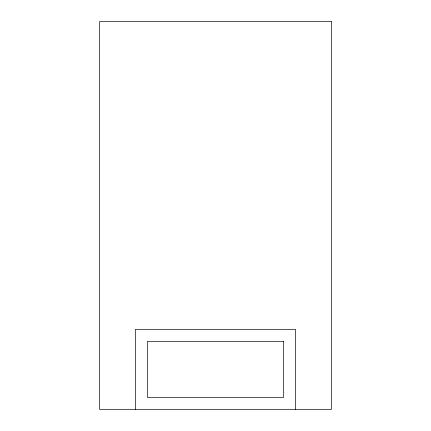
<?xml version="1.0" encoding="UTF-8"?>
<svg xmlns="http://www.w3.org/2000/svg" width="431" height="431" viewBox="0 0 431 431"><rect width="100%" height="100%" fill="white"/><g stroke="black" fill="none" stroke-linecap="round" stroke-linejoin="round"><path stroke-width="0.65" d="M295.564 409.45L295.564 329.386L135.436 329.386L135.436 409.45M331.391 21.55L99.609 21.55L99.609 409.45L331.391 409.45L331.391 21.55M283.555 341.395L147.445 341.395L147.445 397.441L283.555 397.441L283.555 341.395"/></g></svg>
